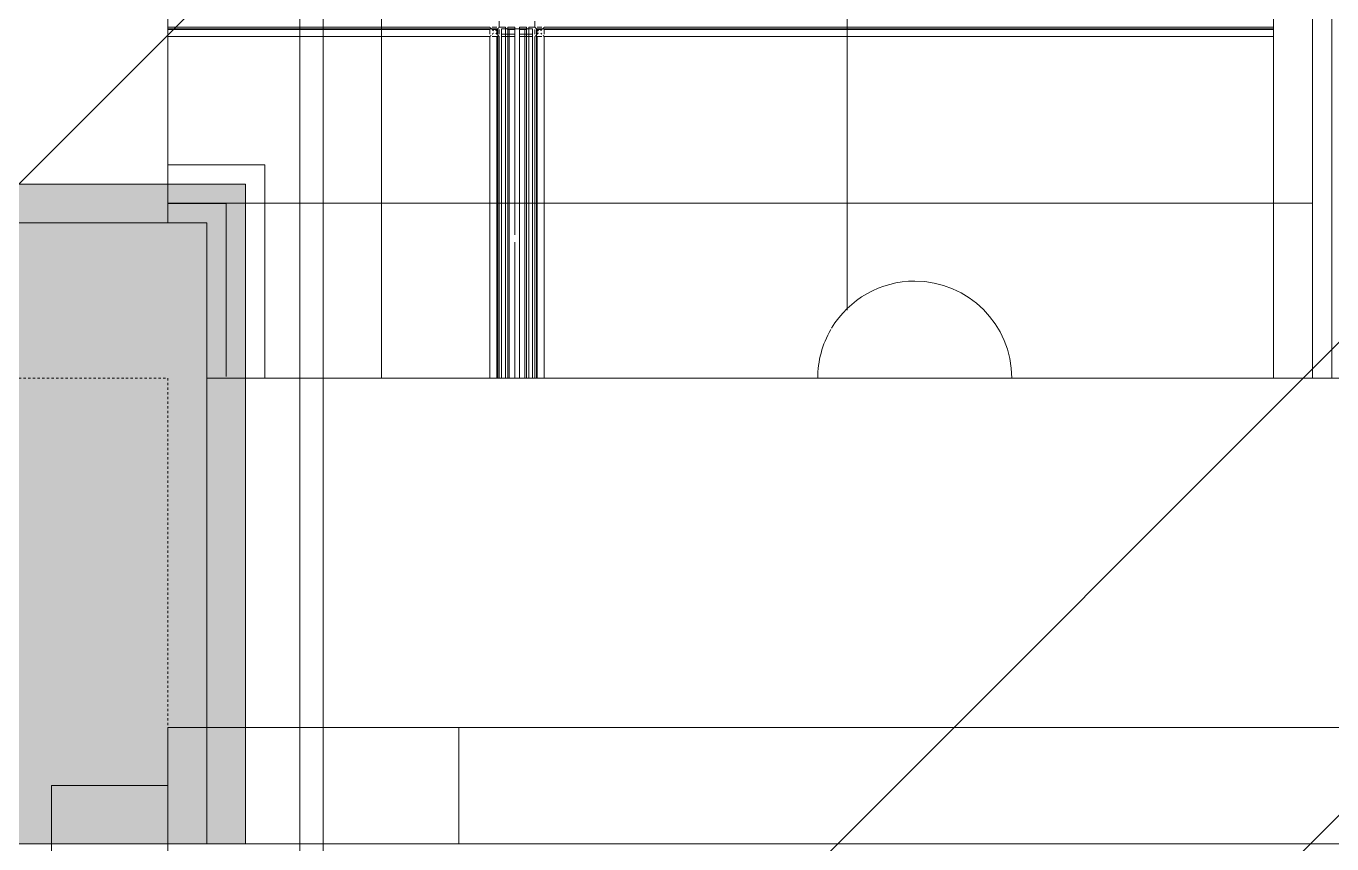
# Model space of a CAD drawing. Header units: millimetres. Extents: x -57519 to 497916, y -349472 to 446842.
# Drawn here: x 312470 to 314153, y 39607 to 40661 of the extents above; entities that cross this region are included whole.
import ezdxf

# ---------------------------------------------------------------- set-up
doc = ezdxf.new("R2010")
doc.units = ezdxf.units.MM
doc.linetypes.add('Dash_2_', pattern=[6, 3, -3])
for name, color, linetype, lineweight in [('A-AREA', 32, 'Dash_2_', 5), ('A-CLNG', 13, 'Continuous', 5), ('A-DETL-GENF', 92, 'Continuous', 5), ('A-FLOR', 192, 'Continuous', 5), ('A-FLOR-PATT', 8, 'Continuous', 5), ('A-WALL', 113, 'Continuous', 20), ('E-LITE-EQPM', 33, 'Continuous', 5), ('S-COLS', 52, 'Continuous', 20)]:
    doc.layers.add(name, color=color, linetype=linetype, lineweight=lineweight)

# ---------------------------------------------------------------- blocks, each defined once
blk = doc.blocks.new('Ceilings 10 - Ceilings 10-14177161-SITE COVERAGE')
at = {"layer": 'A-CLNG'}
for p, q in [((65314.3, 40707.5), (65314.3, 40657.5)), ((64304.3, 40659.5), (63889.3, 40659.5)), ((63889.3, 40657.5), (64304.3, 40657.5)), ((64304.3, 40657.5), (63889.3, 40657.5)), ((63889.3, 40657.5), (64314.3, 40657.5)), ((64314.3, 40657.5), (63889.3, 40657.5)), ((63889.3, 40656.5), (64304.3, 40656.5)), ((64304.3, 40656.5), (64304.3, 40658)), ((64304.3, 40657.5), (64304.3, 40652)), ((64304.3, 40656.5), (64304.3, 40656.5)), ((64304.3, 40655), (64304.3, 40656.5)), ((64313.3, 40659.5), (64307.3, 40659.5)), ((64308.8, 40659.5), (64307.3, 40659.5)), ((64307.3, 40658), (64307.3, 40656.5)), ((64307.3, 40657.5), (64314.3, 40657.5)), ((64308.8, 40657.5), (64307.3, 40657.5)), ((64307.3, 40656.5), (64313.3, 40656.5)), ((64311.8, 40659.5), (64308.8, 40659.5)), ((64314.3, 40657.5), (64308.8, 40657.5)), ((64313.3, 40659.5), (64311.8, 40659.5)), ((64313.3, 40656.5), (64313.3, 40650.5)), ((64314.3, 40207.5), (64314.3, 40657.5)), ((64314.3, 40657.5), (64314.3, 40207.5)), ((64314.3, 40657.5), (64314.3, 40652)), ((64314.3, 40657.5), (64314.3, 40650.5)), ((64316.3, 40667.5), (64316.3, 40659.5)), ((64316.3, 40659.5), (64324.3, 40659.5)), ((64316.3, 40656.5), (64316.3, 40655)), ((64316.3, 40656.5), (64316.3, 40650.5)), ((64319.3, 40207.5), (64319.3, 40657.5)), ((64359.3, 40657.5), (64319.3, 40657.5)), ((64319.3, 40657.5), (64359.3, 40657.5)), ((64319.3, 40657.5), (64319.3, 40207.5)), ((64324.3, 40659.5), (64324.3, 40658)), ((64324.3, 40657.5), (64324.3, 40649)), ((64324.3, 40657.5), (64324.3, 40647.5)), ((64324.3, 40656.5), (64324.3, 40650.5)), ((64324.3, 40655), (64324.3, 40656.5)), ((64336.3, 40659.5), (64327.3, 40659.5)), ((64327.3, 40658), (64327.3, 40659.5)), ((64327.3, 40657.5), (64327.3, 40207.5)), ((64327.3, 40649), (64327.3, 40657.5)), ((64327.3, 40656.5), (64336.3, 40656.5)), ((64327.3, 40650.5), (64327.3, 40656.5)), ((64327.3, 40656.5), (64327.3, 40655)), ((64329.3, 40657.5), (64329.3, 40207.5)), ((64329.3, 40657.5), (64329.3, 40207.5)), ((64336.3, 40659.5), (64336.3, 40658)), ((64336.3, 40657.6), (64336.3, 40658)), ((64336.3, 40656.5), (64336.3, 40657.6)), ((64336.3, 40657.5), (64336.3, 40649)), ((64336.3, 40657.5), (64336.3, 40650.5)), ((64336.3, 40657.5), (64336.3, 40391.9)), ((64336.3, 40655), (64336.3, 40656.5)), ((64351.3, 40659.5), (64342.3, 40659.5)), ((64342.3, 40658), (64342.3, 40659.5)), ((64342.3, 40658), (64342.3, 40657.6)), ((64342.3, 40657.6), (64342.3, 40656.5)), ((64342.3, 40650.5), (64342.3, 40657.5)), ((64342.3, 40657.5), (64342.3, 40207.5)), ((64342.3, 40649), (64342.3, 40657.5)), ((64342.3, 40656.5), (64351.3, 40656.5)), ((64342.3, 40656.5), (64342.3, 40655)), ((64349.3, 40207.5), (64349.3, 40657.5)), ((64349.3, 40657.5), (64349.3, 40207.5)), ((64351.3, 40659.5), (64351.3, 40658)), ((64351.3, 40207.5), (64351.3, 40657.5)), ((64351.3, 40657.5), (64351.3, 40649)), ((64351.3, 40656.5), (64351.3, 40650.5)), ((64351.3, 40655), (64351.3, 40656.5)), ((64354.3, 40658), (64354.3, 40659.5)), ((64354.3, 40659.5), (64362.3, 40659.5)), ((64354.3, 40647.5), (64354.3, 40657.5)), ((64354.3, 40657.5), (64354.3, 40649)), ((64354.3, 40656.5), (64354.3, 40655)), ((64354.3, 40656.5), (64354.3, 40650.5)), ((64359.3, 40657.5), (64359.3, 40207.5)), ((64359.3, 40657.5), (64359.3, 40207.5)), ((64362.3, 40667.5), (64362.3, 40659.5)), ((64362.3, 40656.5), (64362.3, 40650.5)), ((64362.3, 40655), (64362.3, 40656.5)), ((64364.3, 40657.5), (65314.3, 40657.5)), ((64364.3, 40657.5), (64371.3, 40657.5)), ((64364.3, 40657.5), (64364.3, 40207.5)), ((64364.3, 40657.5), (64364.3, 40207.5)), ((65314.3, 40657.5), (64364.3, 40657.5)), ((64364.3, 40657.5), (64364.3, 40650.5)), ((64364.3, 40657.5), (64364.3, 40652)), ((64369.8, 40657.5), (64364.3, 40657.5)), ((64371.3, 40659.5), (64365.3, 40659.5)), ((64366.8, 40659.5), (64365.3, 40659.5)), ((64365.3, 40656.5), (64371.3, 40656.5)), ((64365.3, 40650.5), (64365.3, 40656.5)), ((64369.8, 40659.5), (64366.8, 40659.5)), ((64371.3, 40659.5), (64369.8, 40659.5)), ((64371.3, 40657.5), (64369.8, 40657.5)), ((64371.3, 40656.5), (64371.3, 40658)), ((65314.3, 40659.5), (64374.3, 40659.5)), ((64374.3, 40658), (64374.3, 40656.5)), ((64374.3, 40657.5), (65314.3, 40657.5)), ((65314.3, 40657.5), (64374.3, 40657.5)), ((64374.3, 40652), (64374.3, 40657.5)), ((64374.3, 40656.5), (65314.3, 40656.5)), ((64374.3, 40656.5), (64374.3, 40655)), ((64374.3, 40656.5), (64374.3, 40656.5)), ((65314.3, 40658), (65314.3, 40659.5)), ((65314.3, 40658), (65314.3, 40656.5)), ((65314.3, 40652), (65314.3, 40657.5)), ((65314.3, 40657.5), (65314.3, 40649)), ((65314.3, 40656.5), (65314.3, 40656.5)), ((65314.3, 40656.5), (65314.3, 40655)), ((63889.3, 40647.5), (64304.3, 40647.5)), ((64304.3, 40652), (64304.3, 40655)), ((64304.3, 40650.5), (64304.3, 40652)), ((64304.3, 40652), (64304.3, 40650.5)), ((64304.3, 40647.5), (64304.3, 40207.5)), ((64307.3, 40647.5), (64308.8, 40647.5)), ((64308.8, 40647.5), (64307.3, 40647.5)), ((64308.8, 40647.5), (64311.8, 40647.5)), ((64314.3, 40647.5), (64308.8, 40647.5)), ((64311.8, 40647.5), (64313.3, 40647.5)), ((64314.8, 40650.5), (64313.3, 40650.5)), ((64313.3, 40647.5), (64313.3, 40207.5)), ((64313.3, 40647.5), (64314.8, 40647.5)), ((64314.3, 40652), (64314.3, 40650.5)), ((64314.3, 40647.5), (64314.3, 40207.5)), ((64314.3, 40647.5), (64314.3, 40207.5)), ((64316.3, 40655), (64316.3, 40652)), ((64316.3, 40652), (64316.3, 40650.5)), ((64316.3, 40647.5), (64316.3, 40207.5)), ((64325.8, 40650.5), (64319.7, 40650.5)), ((64319.7, 40650.5), (64336.3, 40650.5)), ((64319.9, 40647.5), (64325.8, 40647.5)), ((64336.3, 40647.5), (64319.9, 40647.5)), ((64324.3, 40652), (64324.3, 40655)), ((64324.3, 40650.5), (64324.3, 40652)), ((64324.3, 40649), (64324.3, 40647.5)), ((64324.3, 40647.5), (64324.3, 40207.5)), ((64324.3, 40647.5), (64324.3, 40647.5)), ((64324.3, 40647.5), (64324.3, 40207.5)), ((64327.3, 40650.5), (64325.8, 40650.5)), ((64325.8, 40647.5), (64327.3, 40647.5)), ((64327.3, 40655), (64327.3, 40652)), ((64327.3, 40652), (64327.3, 40650.5)), ((64327.3, 40647.5), (64327.3, 40649)), ((64327.3, 40207.5), (64327.3, 40647.5)), ((64336.3, 40652), (64336.3, 40655)), ((64336.3, 40650.5), (64336.3, 40652)), ((64336.3, 40649), (64336.3, 40647.5)), ((64336.3, 40647.5), (64336.3, 40391.9)), ((64342.3, 40655), (64342.3, 40652)), ((64342.3, 40652), (64342.3, 40650.5)), ((64342.3, 40650.5), (64359.3, 40650.5)), ((64342.3, 40647.5), (64342.3, 40649)), ((64342.3, 40207.5), (64342.3, 40647.5)), ((64359.3, 40647.5), (64342.3, 40647.5)), ((64351.3, 40652), (64351.3, 40655)), ((64351.3, 40650.5), (64351.3, 40652)), ((64352.8, 40650.5), (64351.3, 40650.5)), ((64351.3, 40649), (64351.3, 40647.5)), ((64351.3, 40647.5), (64351.3, 40207.5)), ((64351.3, 40647.5), (64352.8, 40647.5)), ((64359.3, 40650.5), (64352.8, 40650.5)), ((64352.8, 40647.5), (64359.3, 40647.5)), ((64354.3, 40655), (64354.3, 40652)), ((64354.3, 40652), (64354.3, 40650.5)), ((64354.3, 40647.5), (64354.3, 40649)), ((64354.3, 40207.5), (64354.3, 40647.5)), ((64354.3, 40647.5), (64354.3, 40647.5)), ((64354.3, 40647.5), (64354.3, 40207.5)), ((64362.3, 40652), (64362.3, 40655)), ((64362.3, 40650.5), (64362.3, 40652)), ((64362.3, 40647.5), (64362.3, 40207.5)), ((64365.3, 40650.5), (64363.8, 40650.5)), ((64363.8, 40647.5), (64365.3, 40647.5)), ((64364.3, 40650.5), (64364.3, 40652)), ((64364.3, 40647.5), (64364.3, 40207.5)), ((64364.3, 40647.5), (64364.3, 40207.5)), ((64369.8, 40647.5), (64364.3, 40647.5)), ((64365.3, 40207.5), (64365.3, 40647.5)), ((64365.3, 40647.5), (64366.8, 40647.5)), ((64366.8, 40647.5), (64369.8, 40647.5)), ((64371.3, 40647.5), (64369.8, 40647.5)), ((64369.8, 40647.5), (64371.3, 40647.5)), ((64374.3, 40655), (64374.3, 40652)), ((64374.3, 40650.5), (64374.3, 40652)), ((64374.3, 40652), (64374.3, 40650.5)), ((64374.3, 40647.5), (65314.3, 40647.5)), ((64374.3, 40207.5), (64374.3, 40647.5)), ((65314.3, 40655), (65314.3, 40652)), ((65314.3, 40652), (65314.3, 40650.5)), ((65314.3, 40650.5), (65314.3, 40652)), ((65314.3, 40649), (65314.3, 40647.5)), ((65314.3, 40647.5), (65314.3, 40649)), ((65314.3, 40647.5), (65314.3, 40647.5)), ((64336.3, 40382.5), (64336.3, 40207.5)), ((64336.3, 40382.5), (64336.3, 40207.5))]:
    blk.add_line(p, q, dxfattribs=at)
for points in [[(64304.3, 40659.5), (64304.3, 40659.5), (64304.3, 40659.5), (64304.3, 40659.4), (64304.3, 40659.4)], [(64307.3, 40656.5), (64307.3, 40656.5), (64307.3, 40656.5), (64307.3, 40656.4), (64307.4, 40656.4), (64307.5, 40656.3), (64307.6, 40656.2), (64307.7, 40656.1), (64307.8, 40656), (64308, 40655.8), (64308.1, 40655.7), (64308.2, 40655.6), (64308.2, 40655.6)], [(64308.2, 40655.6), (64308.3, 40655.5), (64308.5, 40655.3), (64308.7, 40655.1), (64308.8, 40655)], [(64313.3, 40656.5), (64313.3, 40656.5), (64313.3, 40656.5), (64313.3, 40656.5), (64313.4, 40656.6), (64313.5, 40656.7), (64313.6, 40656.8), (64313.7, 40656.9), (64313.8, 40657), (64314, 40657.1), (64314.1, 40657.3), (64314.2, 40657.4), (64314.2, 40657.4)], [(64314.2, 40657.4), (64314.3, 40657.5), (64314.5, 40657.7), (64314.7, 40657.9), (64314.8, 40658)], [(64325.8, 40658), (64325.9, 40657.9), (64326.1, 40657.7), (64326.3, 40657.5), (64326.4, 40657.4)], [(64326.4, 40657.4), (64326.4, 40657.4), (64326.5, 40657.3), (64326.6, 40657.1), (64326.8, 40657), (64326.9, 40656.9), (64327, 40656.8), (64327.1, 40656.7), (64327.2, 40656.6), (64327.2, 40656.5), (64327.3, 40656.5), (64327.3, 40656.5), (64327.3, 40656.5)], [(64351.3, 40656.5), (64351.3, 40656.5), (64351.3, 40656.5), (64351.3, 40656.5), (64351.4, 40656.6), (64351.5, 40656.7), (64351.6, 40656.8), (64351.7, 40656.9), (64351.8, 40657), (64352, 40657.1), (64352.1, 40657.3), (64352.2, 40657.4), (64352.2, 40657.4)], [(64352.2, 40657.4), (64352.3, 40657.5), (64352.5, 40657.7), (64352.7, 40657.9), (64352.8, 40658)], [(64369.8, 40655), (64369.9, 40655.1), (64370.1, 40655.3), (64370.3, 40655.5), (64370.4, 40655.6)], [(64370.4, 40655.6), (64370.4, 40655.6), (64370.5, 40655.7), (64370.6, 40655.8), (64370.8, 40656), (64370.9, 40656.1), (64371, 40656.2), (64371.1, 40656.3), (64371.2, 40656.4), (64371.2, 40656.4), (64371.3, 40656.5), (64371.3, 40656.5), (64371.3, 40656.5)], [(64374.2, 40659.4), (64374.3, 40659.4), (64374.3, 40659.5), (64374.3, 40659.5), (64374.3, 40659.5)], [(64304.7, 40647.9), (64304.7, 40647.9), (64304.6, 40647.8), (64304.5, 40647.7), (64304.4, 40647.6), (64304.4, 40647.6), (64304.3, 40647.5)], [(64304.3, 40647.5), (64304.3, 40647.5), (64304.3, 40647.5), (64304.3, 40647.5), (64304.3, 40647.5)], [(64304.3, 40647.5), (64304.3, 40647.5), (64304.3, 40647.5), (64304.3, 40647.5), (64304.3, 40647.5)], [(64312.4, 40651.4), (64312.3, 40651.5), (64312.1, 40651.7), (64311.9, 40651.9), (64311.8, 40652)], [(64313.3, 40650.5), (64313.3, 40650.5), (64313.3, 40650.5), (64313.2, 40650.5), (64313.2, 40650.6), (64313.1, 40650.7), (64313, 40650.8), (64312.9, 40650.9), (64312.8, 40651), (64312.6, 40651.1), (64312.5, 40651.3), (64312.4, 40651.4), (64312.4, 40651.4)], [(64315.1, 40648.7), (64315, 40648.8), (64314.9, 40648.9), (64314.8, 40649)], [(64316.3, 40647.5), (64316.3, 40647.5), (64316.3, 40647.5), (64316.3, 40647.5), (64316.2, 40647.5)], [(64362.3, 40647.5), (64362.3, 40647.5), (64362.3, 40647.5), (64362.3, 40647.5), (64362.3, 40647.5)], [(64366.2, 40651.4), (64366.2, 40651.4), (64366.1, 40651.3), (64366, 40651.1), (64365.8, 40651), (64365.7, 40650.9), (64365.6, 40650.8), (64365.5, 40650.7), (64365.4, 40650.6), (64365.3, 40650.5), (64365.3, 40650.5), (64365.3, 40650.5), (64365.3, 40650.5)], [(64366.8, 40652), (64366.7, 40651.9), (64366.5, 40651.7), (64366.3, 40651.5), (64366.2, 40651.4)], [(64374.2, 40647.5), (64374.2, 40647.6), (64374.2, 40647.6), (64374.1, 40647.7), (64374, 40647.8), (64373.9, 40647.9), (64373.9, 40647.9)], [(64374.3, 40647.5), (64374.3, 40647.5), (64374.3, 40647.5), (64374.3, 40647.5), (64374.2, 40647.5)], [(64374.2, 40647.5), (64374.3, 40647.5), (64374.3, 40647.5), (64374.3, 40647.5), (64374.3, 40647.5)]]:
    blk.add_open_spline(points, degree=3, dxfattribs=at)
for points, knots in [([(64304.3, 40659.4), (64304.4, 40659.4), (64304.4, 40659.4), (64304.5, 40659.3), (64304.6, 40659.2), (64304.7, 40659.1), (64304.8, 40659), (64305, 40658.8), (64305.1, 40658.7), (64305.3, 40658.5), (64305.5, 40658.3), (64305.7, 40658.1), (64305.8, 40658)], [-0.8571429, -0.8571429, -0.8571429, -0.8571429, -0.7857143, -0.7142857, -0.6428571, -0.5714286, -0.5, -0.4285714, -0.3571429, -0.2857143, -0.1428571, 0, 0, 0, 0]), ([(64311.8, 40655), (64311.9, 40655.1), (64312.1, 40655.3), (64312.3, 40655.5), (64312.5, 40655.7), (64312.6, 40655.8), (64312.8, 40656), (64312.9, 40656.1), (64313, 40656.2), (64313.1, 40656.3), (64313.2, 40656.4), (64313.2, 40656.4), (64313.3, 40656.5), (64313.3, 40656.5), (64313.3, 40656.5)], [-1, -1, -1, -1, -0.857143, -0.714286, -0.642857, -0.571429, -0.5, -0.428571, -0.357143, -0.285714, -0.214286, -0.142857, -0.071429, 0, 0, 0, 0]), ([(64314.8, 40658), (64314.9, 40658.1), (64315.1, 40658.3), (64315.3, 40658.5), (64315.5, 40658.7), (64315.6, 40658.8), (64315.8, 40659), (64315.9, 40659.1), (64316, 40659.2), (64316.1, 40659.3), (64316.2, 40659.4), (64316.2, 40659.4), (64316.3, 40659.5), (64316.3, 40659.5), (64316.3, 40659.5)], [-1, -1, -1, -1, -0.857143, -0.714286, -0.642857, -0.571429, -0.5, -0.428571, -0.357143, -0.285714, -0.214286, -0.142857, -0.071429, 0, 0, 0, 0]), ([(64362.3, 40659.5), (64362.3, 40659.5), (64362.3, 40659.5), (64362.3, 40659.4), (64362.4, 40659.4), (64362.5, 40659.3), (64362.6, 40659.2), (64362.7, 40659.1), (64362.8, 40659), (64363, 40658.8), (64363.1, 40658.7), (64363.3, 40658.5), (64363.5, 40658.3), (64363.7, 40658.1), (64363.8, 40658)], [-1, -1, -1, -1, -0.928571, -0.857143, -0.785714, -0.714286, -0.642857, -0.571429, -0.5, -0.428571, -0.357143, -0.285714, -0.142857, 0, 0, 0, 0]), ([(64363.8, 40658), (64363.9, 40657.9), (64364.1, 40657.7), (64364.3, 40657.5), (64364.5, 40657.3), (64364.6, 40657.1), (64364.8, 40657), (64364.9, 40656.9), (64365, 40656.8), (64365.1, 40656.7), (64365.2, 40656.6), (64365.2, 40656.5), (64365.3, 40656.5), (64365.3, 40656.5), (64365.3, 40656.5)], [-1, -1, -1, -1, -0.857143, -0.714286, -0.642857, -0.571429, -0.5, -0.428571, -0.357143, -0.285714, -0.214286, -0.142857, -0.071429, 0, 0, 0, 0]), ([(64365.3, 40656.5), (64365.3, 40656.5), (64365.3, 40656.5), (64365.3, 40656.4), (64365.4, 40656.4), (64365.5, 40656.3), (64365.6, 40656.2), (64365.7, 40656.1), (64365.8, 40656), (64366, 40655.8), (64366.1, 40655.7), (64366.3, 40655.5), (64366.5, 40655.3), (64366.7, 40655.1), (64366.8, 40655)], [-1, -1, -1, -1, -0.928571, -0.857143, -0.785714, -0.714286, -0.642857, -0.571429, -0.5, -0.428571, -0.357143, -0.285714, -0.142857, 0, 0, 0, 0]), ([(64372.8, 40658), (64372.9, 40658.1), (64373.1, 40658.3), (64373.3, 40658.5), (64373.5, 40658.7), (64373.6, 40658.8), (64373.8, 40659), (64373.9, 40659.1), (64374, 40659.2), (64374.1, 40659.3), (64374.2, 40659.4), (64374.2, 40659.4), (64374.2, 40659.4)], [-1, -1, -1, -1, -0.8571429, -0.7142857, -0.6428571, -0.5714286, -0.5, -0.4285714, -0.3571429, -0.2857143, -0.2142857, -0.1428571, -0.1428571, -0.1428571, -0.1428571]), ([(64304.3, 40647.5), (64304.4, 40647.6), (64304.4, 40647.6), (64304.5, 40647.7), (64304.6, 40647.8), (64304.7, 40647.9), (64304.8, 40648), (64305, 40648.1), (64305.1, 40648.3), (64305.3, 40648.5), (64305.5, 40648.7), (64305.7, 40648.9), (64305.8, 40649)], [-0.8571429, -0.8571429, -0.8571429, -0.8571429, -0.7857143, -0.7142857, -0.6428571, -0.5714286, -0.5, -0.4285714, -0.3571429, -0.2857143, -0.1428571, 0, 0, 0, 0]), ([(64305.8, 40649), (64305.7, 40648.9), (64305.5, 40648.7), (64305.3, 40648.5), (64305.1, 40648.3), (64305, 40648.1), (64304.8, 40648), (64304.7, 40647.9), (64304.7, 40647.9)], [-1, -1, -1, -1, -0.8571429, -0.7142857, -0.6428571, -0.5714286, -0.5, -0.4285714, -0.4285714, -0.4285714, -0.4285714]), ([(64308.8, 40652), (64308.7, 40651.9), (64308.5, 40651.7), (64308.3, 40651.5), (64308.1, 40651.3), (64308, 40651.1), (64307.8, 40651), (64307.7, 40650.9), (64307.6, 40650.8), (64307.5, 40650.7), (64307.4, 40650.6), (64307.3, 40650.5), (64307.3, 40650.5), (64307.3, 40650.5), (64307.3, 40650.5)], [-1, -1, -1, -1, -0.857143, -0.714286, -0.642857, -0.571429, -0.5, -0.428571, -0.357143, -0.285714, -0.214286, -0.142857, -0.071429, 0, 0, 0, 0]), ([(64307.3, 40650.5), (64307.3, 40650.5), (64307.3, 40650.5), (64307.3, 40650.5), (64307.4, 40650.6), (64307.5, 40650.7), (64307.6, 40650.8), (64307.7, 40650.9), (64307.8, 40651), (64308, 40651.1), (64308.1, 40651.3), (64308.3, 40651.5), (64308.5, 40651.7), (64308.7, 40651.9), (64308.8, 40652)], [-1, -1, -1, -1, -0.928571, -0.857143, -0.785714, -0.714286, -0.642857, -0.571429, -0.5, -0.428571, -0.357143, -0.285714, -0.142857, 0, 0, 0, 0]), ([(64316.2, 40647.5), (64316.2, 40647.6), (64316.2, 40647.6), (64316.1, 40647.7), (64316, 40647.8), (64315.9, 40647.9), (64315.8, 40648), (64315.6, 40648.1), (64315.5, 40648.3), (64315.3, 40648.5), (64315.2, 40648.6), (64315.1, 40648.7)], [-0.8571429, -0.8571429, -0.8571429, -0.8571429, -0.7857143, -0.7142857, -0.6428571, -0.5714286, -0.5, -0.4285714, -0.3571429, -0.2857143, -0.1428571, -0.1428571, -0.1428571, -0.1428571]), ([(64363.8, 40649), (64363.7, 40648.9), (64363.5, 40648.7), (64363.3, 40648.5), (64363.1, 40648.3), (64363, 40648.1), (64362.8, 40648), (64362.7, 40647.9), (64362.6, 40647.8), (64362.5, 40647.7), (64362.4, 40647.6), (64362.4, 40647.6), (64362.3, 40647.5)], [-1, -1, -1, -1, -0.8571429, -0.7142857, -0.6428571, -0.5714286, -0.5, -0.4285714, -0.3571429, -0.2857143, -0.2142857, -0.1428571, -0.1428571, -0.1428571, -0.1428571]), ([(64369.8, 40652), (64369.9, 40651.9), (64370.1, 40651.7), (64370.3, 40651.5), (64370.5, 40651.3), (64370.6, 40651.1), (64370.8, 40651), (64370.9, 40650.9), (64371, 40650.8), (64371.1, 40650.7), (64371.2, 40650.6), (64371.2, 40650.5), (64371.3, 40650.5), (64371.3, 40650.5), (64371.3, 40650.5)], [-1, -1, -1, -1, -0.857143, -0.714286, -0.642857, -0.571429, -0.5, -0.428571, -0.357143, -0.285714, -0.214286, -0.142857, -0.071429, 0, 0, 0, 0]), ([(64371.3, 40650.5), (64371.3, 40650.5), (64371.3, 40650.5), (64371.2, 40650.5), (64371.2, 40650.6), (64371.1, 40650.7), (64371, 40650.8), (64370.9, 40650.9), (64370.8, 40651), (64370.6, 40651.1), (64370.5, 40651.3), (64370.3, 40651.5), (64370.1, 40651.7), (64369.9, 40651.9), (64369.8, 40652)], [-1, -1, -1, -1, -0.928571, -0.857143, -0.785714, -0.714286, -0.642857, -0.571429, -0.5, -0.428571, -0.357143, -0.285714, -0.142857, 0, 0, 0, 0]), ([(64373.9, 40647.9), (64373.8, 40647.9), (64373.8, 40648), (64373.6, 40648.1), (64373.5, 40648.3), (64373.3, 40648.5), (64373.1, 40648.7), (64372.9, 40648.9), (64372.8, 40649)], [-0.5714286, -0.5714286, -0.5714286, -0.5714286, -0.5, -0.4285714, -0.3571429, -0.2857143, -0.1428571, 0, 0, 0, 0]), ([(64372.8, 40649), (64372.9, 40648.9), (64373.1, 40648.7), (64373.3, 40648.5), (64373.5, 40648.3), (64373.6, 40648.1), (64373.8, 40648), (64373.9, 40647.9), (64374, 40647.8), (64374.1, 40647.7), (64374.2, 40647.6), (64374.2, 40647.6), (64374.2, 40647.5)], [-1, -1, -1, -1, -0.8571429, -0.7142857, -0.6428571, -0.5714286, -0.5, -0.4285714, -0.3571429, -0.2857143, -0.2142857, -0.1428571, -0.1428571, -0.1428571, -0.1428571])]:
    blk.add_open_spline(points, degree=3, knots=knots, dxfattribs=at)
blk = doc.blocks.new('DLN_Face Base lighting-01 - 250mm _R_-V451-SITE COVERAGE')
at = {"layer": 'E-LITE-EQPM'}
for start, end in [(90, 180), (180, 239.1133), (240, 270)]:
    blk.add_arc((0, 0), 125, start, end, dxfattribs=at)

msp = doc.modelspace()

# ---------------------------------------------------------------- hatches: boundary and pattern name
at = {"layer": 'A-DETL-GENF'}
h = msp.add_hatch(dxfattribs=at)
h.set_pattern_fill('FP_40', color=250, style=0, pattern_type=2)
h.set_pattern_definition([(45, (248763.4, 0), (-1257.236, 1257.236), []), (45, (248763.4, 1905), (-1257.236, 1257.236), [])])
h.paths.add_polyline_path([(325750.1, -8642.5), (328562.7, -8642.5), (328562.7, 4657.5), (341312.7, 4657.5), (341312.7, 30557.5), (342712.7, 30557.5), (342712.7, 48907.7), (339962.7, 48907.7), (339962.7, 52157.5), (338962.7, 52157.5), (338962.7, 53757.5), (297512.7, 53757.5), (297512.7, 52247.5), (286277.7, 52247.5), (286277.7, 34407.5), (285902.7, 34407.5), (285902.7, 7407.5), (286277.7, 7407.5), (286277.7, -2267.5), (315555.2, -2267.5), (315555.2, -8642.5), (321257.1, -8642.5)], flags=0)
at = {"layer": 'A-FLOR-PATT'}
h = msp.add_hatch(dxfattribs=at)
h.set_pattern_fill('FP_18', color=256, style=0, pattern_type=2)
h.set_pattern_definition([(270, (317727.73, 41632.5), (600, 4e-14), []), (0, (317727.73, 41632.5), (0, 300), [])])
h.paths.add_polyline_path([(312777.7, 40207.5), (313490.2, 40207.5), (313494.5, 40239.8), (313520, 40286.9), (313535.8, 40302.7), (313560.2, 40318.8), (313586.8, 40328.7), (313615.2, 40332.5), (313665.4, 40320.9), (313694.7, 40302.7), (313711.8, 40285.3), (313728.4, 40258.1), (313736.5, 40236), (313740.2, 40207.5), (314127.7, 40207.5), (314123.7, 41632.5), (314077.7, 41632.5), (314077.7, 41332.5), (312652.7, 41332.5), (312652.7, 41265.7), (312686.8, 41235.3), (312702.7, 41209.7), (312711.5, 41186), (312715.2, 41157.5), (312702.7, 41105.2), (312685.5, 41078.1), (312668, 41061), (312652.7, 41049.2), (312652.7, 40432.5), (312727.7, 40429), (312727.7, 40207.5), (312752.7, 40207.5)], flags=0)
h.paths.add_polyline_path([(313615.2, 41032.5), (313582.9, 41036.7), (313535.8, 41062.2), (313518.7, 41079.7), (313503.9, 41102.5), (313494, 41129), (313490.2, 41157.5), (313494.5, 41189.8), (313520, 41236.9), (313535.8, 41252.7), (313563.8, 41270.3), (313586.8, 41278.7), (313615.2, 41282.5), (313666.7, 41270.3), (313694.7, 41252.7), (313711.8, 41235.3), (313728.4, 41208.1), (313736.5, 41186), (313740.2, 41157.5), (313736, 41125.1), (313710.5, 41078.1), (313693, 41061), (313670.2, 41046.1), (313627.9, 41034.2)], flags=0)
at = {"layer": 'S-COLS', "transparency": 33554432}
msp.add_hatch(color=9, dxfattribs=at).paths.add_polyline_path([(312752.7, 39607.5), (312752.7, 40457.5), (311902.7, 40457.5), (311902.7, 39607.5), (312271, 39607.5)], flags=0)

# ---------------------------------------------------------------- linework, layer by layer
at = {"layer": 'A-AREA'}
for p, q in [((312052.7, 40207.5), (312652.7, 40207.5)), ((312652.7, 40207.5), (312652.7, 39757.5)), ((312652.7, 39757.5), (312652.7, 39682.5)), ((312652.7, 39682.5), (312652.7, 39657.5))]:
    msp.add_line(p, q, dxfattribs=at)
at = {"layer": 'A-CLNG'}
for p, q in [((313092.7, 40207.5), (313092.7, 40657.5)), ((313112.7, 40657.5), (313112.7, 40207.5)), ((314077.7, 40207.5), (314077.7, 40649)), ((312652.7, 40482.5), (312777.7, 40482.5)), ((312777.7, 40482.5), (312777.7, 40207.5))]:
    msp.add_line(p, q, dxfattribs=at)
at = {"layer": 'A-FLOR'}
for p, q in [((312652.7, 51357.5), (312652.7, 40432.5)), ((312052.7, 40457.5), (312752.7, 40457.5)), ((312752.7, 40457.5), (312752.7, 39607.5)), ((312052.7, 40407.5), (312697.9, 40407.5)), ((312052.7, 40407.5), (312652.7, 40407.5)), ((312702.7, 39607.5), (312702.7, 40207.5)), ((312702.7, 40207.5), (319852.7, 40207.5)), ((312052.7, 39607.5), (321257.1, 39607.5)), ((312652.7, 39607.5), (312052.7, 39607.5)), ((312652.7, 31607.5), (312652.7, 39607.5))]:
    msp.add_line(p, q, dxfattribs=at)
at = {"layer": 'A-WALL', "lineweight": 18}
for p, q in [((312822.7, 42702.4), (312822.7, 38577.5)), ((312852.7, 38577.5), (312852.7, 42702.4))]:
    msp.add_line(p, q, dxfattribs=at)
at = {"layer": 'A-WALL', "lineweight": 5}
for p, q in [((314152.7, 40207.5), (314152.7, 41657.5)), ((314127.7, 40207.5), (314127.7, 41632.5)), ((312652.7, 40432.5), (312727.7, 40432.5)), ((312652.7, 40432.5), (312652.7, 40407.5)), ((312727.7, 40432.5), (312727.7, 40209.5)), ((312702.7, 40207.5), (312702.7, 40407.5)), ((312652.7, 39757.5), (320452.7, 39757.5)), ((312652.7, 39757.5), (312652.7, 39607.5)), ((313027.7, 39757.5), (313027.7, 39607.5)), ((312502.7, 39682.5), (312502.7, 39607.5)), ((312502.7, 39682.5), (312652.7, 39682.5)), ((311902.7, 39607.5), (327635.1, 39607.5)), ((312502.7, 37307.5), (312502.7, 39607.5)), ((320452.7, 39607.5), (312652.7, 39607.5))]:
    msp.add_line(p, q, dxfattribs=at)
at = {"layer": 'S-COLS', "color": 53}
for p, q in [((312752.7, 40457.5), (311902.7, 40457.5)), ((312752.7, 39607.5), (312752.7, 40457.5)), ((311902.7, 39607.5), (312752.7, 39607.5))]:
    msp.add_line(p, q, dxfattribs=at)
at = {"layer": 'S-COLS', "color": 253, "lineweight": 5}
msp.add_line((312052.7, 40457.5), (312752.7, 40457.5), dxfattribs=at)
at = {"layer": 'S-COLS', "color": 254, "lineweight": 5}
for p, q in [((312702.7, 40407.5), (311902.7, 40407.5)), ((312702.7, 39757.5), (312702.7, 40407.5)), ((312052.7, 39607.5), (312502.7, 39607.5))]:
    msp.add_line(p, q, dxfattribs=at)
at = {"layer": 'S-COLS', "color": 10, "lineweight": 5}
for p, q in [((312702.7, 40407.5), (312702.7, 40387.1)), ((312702.7, 40387.1), (312702.7, 40207.5)), ((312702.7, 39607.5), (312702.7, 39757.5)), ((312502.7, 39607.5), (312702.7, 39607.5)), ((312702.7, 39607.5), (312652.7, 39607.5))]:
    msp.add_line(p, q, dxfattribs=at)

# ---------------------------------------------------------------- block references
at = {"layer": 'A-CLNG'}
msp.add_blockref('Ceilings 10 - Ceilings 10-14177161-SITE COVERAGE', (248763.4, 0), dxfattribs=at)
at = {"layer": 'E-LITE-EQPM', "rotation": 269.9999999999993}
msp.add_blockref('DLN_Face Base lighting-01 - 250mm _R_-V451-SITE COVERAGE', (313615.2, 40207.5), dxfattribs=at)

doc.saveas('drawing.dxf')
